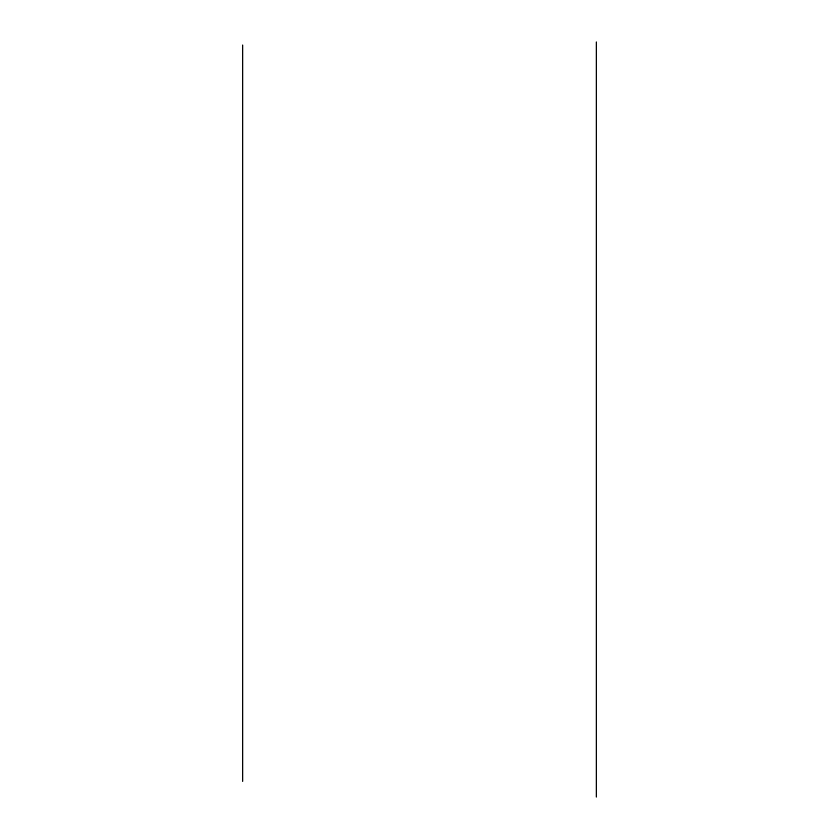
<?xml version="1.0" encoding="UTF-8"?>
<svg xmlns="http://www.w3.org/2000/svg" width="839" height="839" viewBox="0 0 839 839"><rect width="100%" height="100%" fill="white"/><g stroke="black" fill="none" stroke-linecap="round" stroke-linejoin="round"><path stroke-width="1.26" d="M596.361 41.95L596.361 797.05M242.639 45.033L242.639 781.403"/></g></svg>
